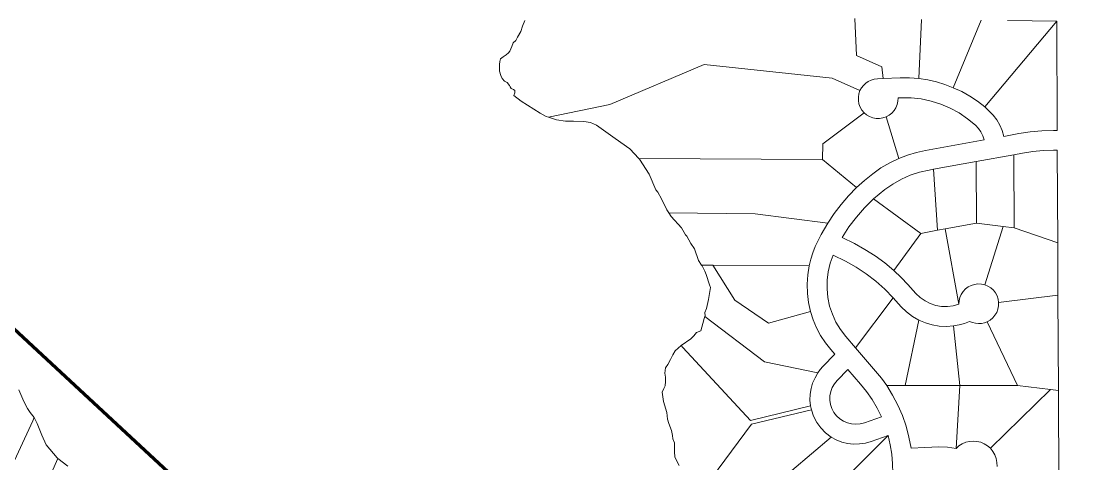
# Model space of a CAD drawing. Header units: feet. Extents: x 2741712 to 2750472, y 1004852 to 1013442.
# Drawn here: x 2746243 to 2748895, y 1010485 to 1011599 of the extents above; entities that cross this region are included whole.
import ezdxf

# ---------------------------------------------------------------- set-up
doc = ezdxf.new("R2010")
doc.units = ezdxf.units.FT
doc.header["$LTSCALE"] = 0.015
doc.header["$MEASUREMENT"] = 0
doc.layers.add('Carver County Parcels', color=7, linetype='Continuous')
doc.layers.add('Route_3_PSAs', color=1, linetype='Continuous', lineweight=100)

msp = doc.modelspace()

# ---------------------------------------------------------------- linework, layer by layer
at = {"layer": 'Carver County Parcels', "lineweight": 5, "ltscale": 100}
for p, q in [((2747509, 1011601.2), (2747503.7, 1011586.2)), ((2748338.6, 1011605.6), (2748343, 1011513.1)), ((2748499.9, 1011454.5), (2748506.5, 1011603.4)), ((2748586.6, 1011431.7), (2748656.5, 1011601.5)), ((2748665.5, 1011383.3), (2748846.5, 1011599.1)), ((2748846.5, 1011599.1), (2748722.5, 1011600.7)), ((2748847.8, 1011324.1), (2748846.5, 1011599.1)), ((2747498.9, 1011573.3), (2747490.5, 1011558.8)), ((2747503.7, 1011586.2), (2747498.9, 1011573.3)), ((2747476.1, 1011535.4), (2747471.8, 1011523.8)), ((2747479.7, 1011544.7), (2747476.1, 1011535.4)), ((2747486.2, 1011550.8), (2747479.7, 1011544.7)), ((2747490.5, 1011558.8), (2747486.2, 1011550.8)), ((2747454.3, 1011509.2), (2747448.1, 1011504.4)), ((2747462.1, 1011514.5), (2747454.3, 1011509.2)), ((2747468.4, 1011519.3), (2747462.1, 1011514.5)), ((2747471.8, 1011523.8), (2747468.4, 1011519.3)), ((2748343, 1011513.1), (2748406.5, 1011484.4)), ((2747445.5, 1011490.1), (2747445.4, 1011472.9)), ((2747446.2, 1011497.6), (2747445.5, 1011490.1)), ((2747448.1, 1011504.4), (2747446.2, 1011497.6)), ((2747959.7, 1011489.9), (2747723.1, 1011389.2)), ((2748281.6, 1011455.7), (2747959.7, 1011489.9)), ((2748410, 1011454.6), (2748406.5, 1011484.4)), ((2747445.4, 1011472.9), (2747448.6, 1011462.1)), ((2747448.6, 1011462.1), (2747452, 1011454.4)), ((2748351.9, 1011424.4), (2748281.6, 1011455.7)), ((2748395.6, 1011454), (2748410, 1011454.6)), ((2748410, 1011454.6), (2748452.6, 1011456.2)), ((2748452.6, 1011456.2), (2748476.3, 1011456.3)), ((2748476.3, 1011456.3), (2748499.9, 1011454.5)), ((2748499.9, 1011454.5), (2748522.1, 1011451.2)), ((2747452, 1011454.4), (2747458.4, 1011448.4)), ((2747458.4, 1011448.4), (2747465, 1011444.7)), ((2747465, 1011444.7), (2747471, 1011437.4)), ((2747471, 1011437.4), (2747472.7, 1011433.7)), ((2747472.7, 1011433.7), (2747475.1, 1011430)), ((2747475.1, 1011430), (2747480.5, 1011427.2)), ((2748351.9, 1011424.4), (2748355.7, 1011431.3)), ((2748355.7, 1011431.3), (2748360.6, 1011437.6)), ((2748360.6, 1011437.6), (2748366.4, 1011443.1)), ((2748366.4, 1011443.1), (2748372.9, 1011447.5)), ((2748372.9, 1011447.5), (2748380.1, 1011450.9)), ((2748380.1, 1011450.9), (2748387.7, 1011453)), ((2748387.7, 1011453), (2748395.6, 1011454)), ((2748522.1, 1011451.2), (2748544, 1011446.3)), ((2748544, 1011446.3), (2748565.6, 1011439.8)), ((2748565.6, 1011439.8), (2748586.6, 1011431.7)), ((2748586.6, 1011431.7), (2748607.6, 1011421.9)), ((2747480.5, 1011427.2), (2747484.3, 1011424.3)), ((2747484.3, 1011418.9), (2747481.3, 1011412.2)), ((2747481.3, 1011412.2), (2747500.2, 1011397.7)), ((2747484.3, 1011424.3), (2747484.3, 1011418.9)), ((2748347.8, 1011407.8), (2748349.1, 1011416.3)), ((2748347.8, 1011399.3), (2748347.8, 1011407.8)), ((2748349.1, 1011416.3), (2748351.9, 1011424.4)), ((2748351.9, 1011424.4), (2748351.9, 1011424.4)), ((2748447.6, 1011406), (2748447.2, 1011397.5)), ((2748454.6, 1011406.3), (2748447.6, 1011406)), ((2748480.2, 1011406), (2748454.6, 1011406.3)), ((2748505.7, 1011403.3), (2748480.2, 1011406)), ((2748530.8, 1011398), (2748505.7, 1011403.3)), ((2748607.6, 1011421.9), (2748627.9, 1011410.4)), ((2748627.9, 1011410.4), (2748647.2, 1011397.6)), ((2747500.2, 1011397.7), (2747547.4, 1011367.3)), ((2747723.1, 1011389.2), (2747569.1, 1011357.2)), ((2748349.4, 1011390.8), (2748347.8, 1011399.3)), ((2748352.3, 1011382.8), (2748349.4, 1011390.8)), ((2748356.6, 1011375.4), (2748352.3, 1011382.8)), ((2748362.1, 1011368.8), (2748356.6, 1011375.4)), ((2748442.1, 1011381.2), (2748437.5, 1011373.9)), ((2748445.3, 1011389.1), (2748442.1, 1011381.2)), ((2748447.2, 1011397.5), (2748445.3, 1011389.1)), ((2748555.3, 1011390.4), (2748530.8, 1011398)), ((2748578.9, 1011380.3), (2748555.3, 1011390.4)), ((2748601.4, 1011368), (2748578.9, 1011380.3)), ((2748647.2, 1011397.6), (2748665.5, 1011383.3)), ((2748665.5, 1011383.3), (2748676.2, 1011373.8)), ((2748665.5, 1011383.3), (2748665.5, 1011383.3)), ((2747547.4, 1011367.3), (2747563, 1011359.2)), ((2747563, 1011359.2), (2747569.1, 1011357.2)), ((2747569.1, 1011357.2), (2747588.7, 1011350.5)), ((2747588.7, 1011350.5), (2747611.4, 1011347.2)), ((2748362.1, 1011368.8), (2748258.2, 1011290.7)), ((2748368.6, 1011363.3), (2748362.1, 1011368.8)), ((2748376, 1011358.9), (2748368.6, 1011363.3)), ((2748384, 1011355.9), (2748376, 1011358.9)), ((2748392.4, 1011354.3), (2748384, 1011355.9)), ((2748401, 1011354.1), (2748392.4, 1011354.3)), ((2748409.4, 1011355.5), (2748401, 1011354.1)), ((2748417.6, 1011358.2), (2748409.4, 1011355.5)), ((2748425.1, 1011362.3), (2748417.6, 1011358.2)), ((2748449.7, 1011253.4), (2748417.6, 1011358.2)), ((2748417.6, 1011358.2), (2748417.6, 1011358.2)), ((2748431.8, 1011367.6), (2748425.1, 1011362.3)), ((2748437.5, 1011373.9), (2748431.8, 1011367.6)), ((2748622.6, 1011353.6), (2748601.4, 1011368)), ((2748642.3, 1011337.1), (2748622.6, 1011353.6)), ((2748676.2, 1011373.8), (2748686.7, 1011362.9)), ((2748686.7, 1011362.9), (2748695.8, 1011350.8)), ((2748695.8, 1011350.8), (2748703.3, 1011337.7)), ((2747611.4, 1011347.2), (2747631.7, 1011347.6)), ((2747631.7, 1011347.6), (2747657.2, 1011347)), ((2747657.2, 1011347), (2747674.6, 1011343.7)), ((2747674.6, 1011343.7), (2747689.8, 1011337)), ((2747689.8, 1011337), (2747736.7, 1011304)), ((2748649.7, 1011329.2), (2748642.3, 1011337.1)), ((2748655.9, 1011320.3), (2748649.7, 1011329.2)), ((2748703.3, 1011337.7), (2748709.3, 1011323.7)), ((2748709.3, 1011323.7), (2748713.4, 1011309.2)), ((2748780.2, 1011320.4), (2748809.3, 1011323.1)), ((2748809.3, 1011323.1), (2748838.6, 1011324.1)), ((2748838.6, 1011324.1), (2748847.8, 1011324.1)), ((2747736.7, 1011304), (2747773.6, 1011278.2)), ((2748517, 1011273.6), (2748664.2, 1011300.3)), ((2748660.8, 1011310.6), (2748655.9, 1011320.3)), ((2748664.2, 1011300.3), (2748660.8, 1011310.6)), ((2748713.4, 1011309.2), (2748751.4, 1011316.1)), ((2748751.4, 1011316.1), (2748780.2, 1011320.4)), ((2747773.6, 1011278.2), (2747796.1, 1011253.2)), ((2748258.2, 1011290.7), (2748258, 1011250.7)), ((2748494, 1011268.5), (2748517, 1011273.6)), ((2748786.3, 1011270.8), (2748760.3, 1011266.9)), ((2748812.5, 1011273.2), (2748786.3, 1011270.8)), ((2748838.8, 1011274.1), (2748812.5, 1011273.2)), ((2748848, 1011274.2), (2748838.8, 1011274.1)), ((2748849.1, 1011041.2), (2748848, 1011274.2)), ((2748258, 1011250.7), (2747796.1, 1011253.2)), ((2747796.1, 1011253.2), (2747797.6, 1011251.5)), ((2747797.6, 1011251.5), (2747822.1, 1011214.1)), ((2748258, 1011250.7), (2748343.2, 1011180.1)), ((2748258, 1011250.7), (2748258, 1011250.7)), ((2748404.7, 1011229.6), (2748426.7, 1011242.4)), ((2748426.7, 1011242.4), (2748449.7, 1011253.4)), ((2748449.7, 1011253.4), (2748471.6, 1011261.8)), ((2748449.7, 1011253.4), (2748449.7, 1011253.4)), ((2748471.6, 1011261.8), (2748494, 1011268.5)), ((2748644.4, 1011245.9), (2748537.1, 1011226.4)), ((2748738.8, 1011263), (2748644.4, 1011245.9)), ((2748644.4, 1011245.9), (2748645.1, 1011090.9)), ((2748760.3, 1011266.9), (2748738.8, 1011263)), ((2748739.7, 1011079), (2748738.8, 1011263)), ((2748383.9, 1011215), (2748404.7, 1011229.6)), ((2748501.9, 1011218.9), (2748478.5, 1011211.1)), ((2748525.9, 1011224.4), (2748501.9, 1011218.9)), ((2748537.1, 1011226.4), (2748525.9, 1011224.4)), ((2748546.8, 1011072.8), (2748537.1, 1011226.4)), ((2747822.1, 1011214.1), (2747838.3, 1011174.9)), ((2748343.2, 1011180.1), (2748363, 1011198.1)), ((2748363, 1011198.1), (2748383.9, 1011215)), ((2748455.9, 1011201.2), (2748434.4, 1011189.2)), ((2748478.5, 1011211.1), (2748455.9, 1011201.2)), ((2747838.3, 1011174.9), (2747843.6, 1011169.1)), ((2747843.6, 1011169.1), (2747852.8, 1011152.3)), ((2748323.1, 1011159.6), (2748343.2, 1011180.1)), ((2748399.8, 1011163.7), (2748385.9, 1011151.7)), ((2748414.2, 1011175.2), (2748399.8, 1011163.7)), ((2748434.4, 1011189.2), (2748414.2, 1011175.2)), ((2747852.8, 1011152.3), (2747866.3, 1011124.2)), ((2748286.9, 1011115), (2748304.3, 1011137.8)), ((2748304.3, 1011137.8), (2748323.1, 1011159.6)), ((2748385.9, 1011151.7), (2748363.6, 1011129.7)), ((2748504.5, 1011065), (2748385.9, 1011151.7)), ((2747866.3, 1011124.2), (2747871.3, 1011116.3)), ((2748088.2, 1011113.9), (2747871.3, 1011116.3)), ((2747871.3, 1011116.3), (2747876.9, 1011107.3)), ((2748270.9, 1011091.1), (2748088.2, 1011113.9)), ((2748270.9, 1011091.1), (2748286.9, 1011115)), ((2748363.6, 1011129.7), (2748343, 1011106.2)), ((2747876.9, 1011107.3), (2747903, 1011078.8)), ((2748254.2, 1011062), (2748270.9, 1011091.1)), ((2748270.9, 1011091.1), (2748270.9, 1011091.1)), ((2748343, 1011106.2), (2748324.2, 1011081.2)), ((2748566.4, 1011076.4), (2748645.1, 1011090.9)), ((2748645.1, 1011090.9), (2748645.1, 1011090.9)), ((2748645.1, 1011090.9), (2748711.9, 1011082.5)), ((2747903, 1011078.8), (2747913.3, 1011061.6)), ((2747913.3, 1011061.6), (2747916.6, 1011058.4)), ((2747916.6, 1011058.4), (2747926.9, 1011039.7)), ((2748239.6, 1011031.8), (2748254.2, 1011062)), ((2748324.2, 1011081.2), (2748307.4, 1011054.8)), ((2748504.5, 1011065), (2748437.3, 1010971.3)), ((2748546.8, 1011072.8), (2748504.5, 1011065)), ((2748504.5, 1011065), (2748504.5, 1011065)), ((2748546.8, 1011072.8), (2748566.4, 1011076.4)), ((2748546.8, 1011072.8), (2748546.8, 1011072.8)), ((2748600.7, 1010886.6), (2748566.4, 1011076.4)), ((2748665.7, 1010935.6), (2748711.9, 1011082.5)), ((2748711.9, 1011082.5), (2748711.9, 1011082.5)), ((2748711.9, 1011082.5), (2748739.7, 1011079)), ((2748849.1, 1011041.2), (2748739.7, 1011079)), ((2748739.7, 1011079), (2748739.7, 1011079)), ((2747926.9, 1011039.7), (2747935.5, 1011025.7)), ((2748233.3, 1011016), (2748239.6, 1011031.8)), ((2748307.4, 1011054.8), (2748337.9, 1011039.3)), ((2748337.9, 1011039.3), (2748364.3, 1011024.7)), ((2748849.7, 1010909.2), (2748849.1, 1011041.2)), ((2748849.1, 1011041.2), (2748849.1, 1011041.2)), ((2747935.5, 1011025.7), (2747946.1, 1010997)), ((2748228.1, 1010999.9), (2748233.3, 1011016)), ((2748284.7, 1011010.3), (2748277.2, 1010989.8)), ((2748315.2, 1010994.7), (2748284.7, 1011010.3)), ((2748364.3, 1011024.7), (2748389.8, 1011008.5)), ((2748389.8, 1011008.5), (2748414.1, 1010990.7)), ((2747946.1, 1010997), (2747953.6, 1010985.3)), ((2747953.6, 1010985.3), (2747981.8, 1010985.1)), ((2747953.6, 1010985.3), (2747955.2, 1010982.9)), ((2747955.2, 1010982.9), (2747961.6, 1010969.5)), ((2747981.8, 1010985.1), (2748037, 1010897.3)), ((2747981.8, 1010985.1), (2748224, 1010983.4)), ((2747981.8, 1010985.1), (2747981.8, 1010985.1)), ((2748220.4, 1010960.4), (2748224, 1010983.4)), ((2748224, 1010983.4), (2748228.1, 1010999.9)), ((2748224, 1010983.4), (2748224, 1010983.4)), ((2748277.2, 1010989.8), (2748272.1, 1010968.5)), ((2748341.9, 1010979.9), (2748315.2, 1010994.7)), ((2748367.3, 1010963.2), (2748341.9, 1010979.9)), ((2748414.1, 1010990.7), (2748437.3, 1010971.3)), ((2747961.6, 1010969.5), (2747965.1, 1010961.1)), ((2747965.1, 1010961.1), (2747973.7, 1010935.1)), ((2748218.9, 1010937.2), (2748220.4, 1010960.4)), ((2748272.1, 1010968.5), (2748269.3, 1010946.9)), ((2748391.5, 1010944.7), (2748367.3, 1010963.2)), ((2748437.3, 1010971.3), (2748455.4, 1010954.1)), ((2748455.4, 1010954.1), (2748472.6, 1010936)), ((2747975.7, 1010928.9), (2747970.8, 1010898.6)), ((2747973.7, 1010935.1), (2747975.7, 1010928.9)), ((2748219.6, 1010913.9), (2748218.9, 1010937.2)), ((2748269.3, 1010946.9), (2748269, 1010925.1)), ((2748269, 1010925.1), (2748271.1, 1010903.4)), ((2748414.3, 1010924.4), (2748391.5, 1010944.7)), ((2748435.5, 1010902.6), (2748414.3, 1010924.4)), ((2748472.6, 1010936), (2748492.7, 1010913.8)), ((2748611.3, 1010918.8), (2748617.2, 1010925.1)), ((2748617.2, 1010925.1), (2748624.1, 1010930.3)), ((2748624.1, 1010930.3), (2748631.8, 1010934.2)), ((2748631.8, 1010934.2), (2748640.1, 1010936.7)), ((2748640.1, 1010936.7), (2748648.6, 1010937.8)), ((2748648.6, 1010937.8), (2748657.2, 1010937.4)), ((2748657.2, 1010937.4), (2748665.7, 1010935.6)), ((2748665.7, 1010935.6), (2748673.6, 1010932.3)), ((2748673.6, 1010932.3), (2748680.9, 1010927.7)), ((2748680.9, 1010927.7), (2748687.3, 1010921.9)), ((2747970.8, 1010898.6), (2747966.3, 1010875.6)), ((2748222.5, 1010890.8), (2748219.6, 1010913.9)), ((2748271.1, 1010903.4), (2748275.6, 1010882)), ((2748340.8, 1010777), (2748435.5, 1010902.6)), ((2748455.6, 1010880.3), (2748435.5, 1010902.6)), ((2748435.5, 1010902.6), (2748435.5, 1010902.6)), ((2748492.7, 1010913.8), (2748503.4, 1010903.6)), ((2748503.4, 1010903.6), (2748515.4, 1010895.1)), ((2748601.2, 1010895.2), (2748603.2, 1010903.6)), ((2748603.2, 1010903.6), (2748606.6, 1010911.5)), ((2748606.6, 1010911.5), (2748611.3, 1010918.8)), ((2748687.3, 1010921.9), (2748692.6, 1010915.1)), ((2748692.6, 1010915.1), (2748696.7, 1010907.5)), ((2748696.7, 1010907.5), (2748699.3, 1010899.3)), ((2748699.3, 1010899.3), (2748700.6, 1010890.8)), ((2748849.7, 1010909.2), (2748700.6, 1010890.8)), ((2748850.9, 1010669.2), (2748849.7, 1010909.2)), ((2747966.3, 1010875.6), (2747961.6, 1010866)), ((2748037, 1010897.3), (2748121.5, 1010839)), ((2748227.6, 1010868.1), (2748222.5, 1010890.8)), ((2748275.6, 1010882), (2748282.5, 1010861.3)), ((2748468.9, 1010867.2), (2748455.6, 1010880.3)), ((2748515.4, 1010895.1), (2748528.6, 1010888.4)), ((2748528.6, 1010888.4), (2748542.6, 1010883.8)), ((2748542.6, 1010883.8), (2748557.1, 1010881.2)), ((2748557.1, 1010881.2), (2748571.8, 1010880.8)), ((2748571.8, 1010880.8), (2748586.5, 1010882.6)), ((2748586.5, 1010882.6), (2748600.7, 1010886.6)), ((2748600.7, 1010886.6), (2748601.2, 1010895.2)), ((2748600.7, 1010886.6), (2748600.7, 1010886.6)), ((2748698.7, 1010874), (2748695.7, 1010866.1)), ((2748700.4, 1010882.3), (2748698.7, 1010874)), ((2748700.6, 1010890.8), (2748700.4, 1010882.3)), ((2747960.2, 1010850.9), (2747957.1, 1010838)), ((2747962.2, 1010855.8), (2747960.2, 1010850.9)), ((2747961.6, 1010866), (2747962.5, 1010856.5)), ((2747962.5, 1010856.5), (2747962.2, 1010855.8)), ((2747962.2, 1010855.8), (2748112, 1010741.4)), ((2748121.5, 1010839), (2748227.6, 1010868.1)), ((2748234.3, 1010847.4), (2748227.6, 1010868.1)), ((2748242.8, 1010827.4), (2748234.3, 1010847.4)), ((2748282.5, 1010861.3), (2748291.6, 1010841.5)), ((2748499.9, 1010846.6), (2748465.7, 1010682.2)), ((2748483.7, 1010856), (2748468.9, 1010867.2)), ((2748499.9, 1010846.6), (2748483.7, 1010856)), ((2748499.9, 1010846.6), (2748499.9, 1010846.6)), ((2748516.4, 1010839.5), (2748499.9, 1010846.6)), ((2748679.3, 1010846.9), (2748672, 1010842.7)), ((2748685.8, 1010852.3), (2748679.3, 1010846.9)), ((2748691.3, 1010858.8), (2748685.8, 1010852.3)), ((2748695.7, 1010866.1), (2748691.3, 1010858.8)), ((2747951.4, 1010819.6), (2747941.2, 1010815.8)), ((2747957.1, 1010838), (2747951.4, 1010819.6)), ((2748253, 1010808.2), (2748242.8, 1010827.4)), ((2748291.6, 1010841.5), (2748302.9, 1010822.8)), ((2748302.9, 1010822.8), (2748316.2, 1010805.5)), ((2748533.7, 1010834.5), (2748516.4, 1010839.5)), ((2748551.4, 1010831.5), (2748533.7, 1010834.5)), ((2748569.4, 1010830.8), (2748551.4, 1010831.5)), ((2748587.3, 1010832.1), (2748569.4, 1010830.8)), ((2748601.1, 1010834.7), (2748587.3, 1010832.1)), ((2748587.3, 1010832.1), (2748587.3, 1010832.1)), ((2748587.3, 1010832.1), (2748602.7, 1010682.2)), ((2748614.6, 1010838.5), (2748601.1, 1010834.7)), ((2748627.6, 1010843.5), (2748614.6, 1010838.5)), ((2748634.7, 1010840.5), (2748627.6, 1010843.5)), ((2748642.1, 1010838.6), (2748634.7, 1010840.5)), ((2748649.7, 1010837.9), (2748642.1, 1010838.6)), ((2748657.3, 1010838.3), (2748649.7, 1010837.9)), ((2748664.8, 1010839.9), (2748657.3, 1010838.3)), ((2748672, 1010842.7), (2748664.8, 1010839.9)), ((2748672, 1010842.7), (2748747.7, 1010682.1)), ((2748672, 1010842.7), (2748672, 1010842.7)), ((2747926.4, 1010799.8), (2747902.6, 1010783)), ((2747934.2, 1010806.8), (2747926.4, 1010799.8)), ((2747941.2, 1010815.8), (2747934.2, 1010806.8)), ((2748264.9, 1010789.9), (2748253, 1010808.2)), ((2748316.2, 1010805.5), (2748340.8, 1010777)), ((2747887, 1010769), (2747881.6, 1010759.3)), ((2747902, 1010782.5), (2747887, 1010769)), ((2747902.6, 1010783), (2747902, 1010782.5)), ((2747902, 1010782.5), (2747906.5, 1010777.6)), ((2747906.5, 1010777.6), (2748076.3, 1010594.1)), ((2748278.4, 1010772.9), (2748264.9, 1010789.9)), ((2748288.9, 1010760.6), (2748278.4, 1010772.9)), ((2748340.8, 1010777), (2748391.3, 1010718.4)), ((2747875.8, 1010747.8), (2747868.8, 1010735.2)), ((2747881.6, 1010759.3), (2747875.8, 1010747.8)), ((2748112, 1010741.4), (2748246.2, 1010714.4)), ((2748258.7, 1010729.7), (2748288.9, 1010760.6)), ((2747863, 1010726.7), (2747861.4, 1010713.3)), ((2747861.4, 1010713.3), (2747862.7, 1010703.3)), ((2747868.8, 1010735.2), (2747863, 1010726.7)), ((2748238.8, 1010701.8), (2748246.2, 1010714.4)), ((2748246.2, 1010714.4), (2748252.2, 1010722.3)), ((2748246.2, 1010714.4), (2748246.2, 1010714.4)), ((2748252.2, 1010722.3), (2748258.7, 1010729.7)), ((2748321.7, 1010722.6), (2748294.6, 1010694.8)), ((2748353.4, 1010685.8), (2748321.7, 1010722.6)), ((2748391.3, 1010718.4), (2748405.7, 1010700.7)), ((2747863.1, 1010692.6), (2747862.2, 1010681.4)), ((2747862.7, 1010703.3), (2747863.1, 1010692.6)), ((2748228.9, 1010674.4), (2748232.9, 1010688.4)), ((2748232.9, 1010688.4), (2748238.8, 1010701.8)), ((2748287.7, 1010686.4), (2748282.2, 1010676.9)), ((2748294.6, 1010694.8), (2748287.7, 1010686.4)), ((2748368.7, 1010666.7), (2748353.4, 1010685.8)), ((2748405.7, 1010700.7), (2748419, 1010682.2)), ((2746249.1, 1010641.6), (2746236.7, 1010671.6)), ((2747858.6, 1010674.8), (2747854.8, 1010665.1)), ((2747854.8, 1010665.1), (2747855.7, 1010659.5)), ((2747855.7, 1010659.5), (2747858.1, 1010641.8)), ((2747862.2, 1010681.4), (2747858.6, 1010674.8)), ((2748226.2, 1010645.3), (2748226.6, 1010659.9)), ((2748226.6, 1010659.9), (2748228.9, 1010674.4)), ((2748278.5, 1010666.7), (2748276.5, 1010656)), ((2748282.2, 1010676.9), (2748278.5, 1010666.7)), ((2748382.6, 1010646.5), (2748368.7, 1010666.7)), ((2748419, 1010682.2), (2748465.7, 1010682.2)), ((2748419, 1010682.2), (2748434, 1010658)), ((2748465.7, 1010682.2), (2748602.7, 1010682.2)), ((2748465.7, 1010682.2), (2748465.7, 1010682.2)), ((2748593.6, 1010523.8), (2748602.7, 1010682.2)), ((2748747.7, 1010682.1), (2748602.7, 1010682.2)), ((2748679.7, 1010524.1), (2748831, 1010671.7)), ((2748831, 1010671.7), (2748747.7, 1010682.1)), ((2748747.7, 1010682.1), (2748747.7, 1010682.1)), ((2748850.9, 1010669.2), (2748831, 1010671.7)), ((2748850.9, 1010669.2), (2748850.9, 1010669.2)), ((2748852, 1010432.5), (2748850.9, 1010669.2)), ((2746258.6, 1010623.9), (2746249.1, 1010641.6)), ((2747858.1, 1010641.8), (2747866, 1010614)), ((2748227.7, 1010630.7), (2748226.2, 1010645.3)), ((2748276.5, 1010656), (2748276.3, 1010645.1)), ((2748276.3, 1010645.1), (2748277.9, 1010634.3)), ((2748277.9, 1010634.3), (2748281.4, 1010624)), ((2748394.9, 1010625.4), (2748382.6, 1010646.5)), ((2748434, 1010658), (2748447.2, 1010632.7)), ((2748447.2, 1010632.7), (2748458.5, 1010606.5)), ((2746265, 1010614.3), (2746258.6, 1010623.9)), ((2746275.5, 1010601.2), (2746265, 1010614.3)), ((2747866, 1010614), (2747868.1, 1010597.5)), ((2748076.3, 1010594.1), (2748227.7, 1010630.7)), ((2748079.3, 1010584.5), (2748229.7, 1010620.9)), ((2748229.7, 1010620.9), (2748227.7, 1010630.7)), ((2748227.7, 1010630.7), (2748227.7, 1010630.7)), ((2748235.3, 1010604.6), (2748229.7, 1010620.9)), ((2748281.4, 1010624), (2748286.5, 1010614.3)), ((2748286.5, 1010614.3), (2748293.1, 1010605.7)), ((2748405.6, 1010603.5), (2748394.9, 1010625.4)), ((2748458.5, 1010606.5), (2748467.7, 1010579.5)), ((2746180.3, 1010394.9), (2746272, 1010593.6)), ((2746275.5, 1010601.2), (2746272, 1010593.6)), ((2746276.4, 1010600.1), (2746275.5, 1010601.2)), ((2746275.5, 1010601.2), (2746275.5, 1010601.2)), ((2746283.2, 1010586.5), (2746276.4, 1010600.1)), ((2746294.8, 1010556.8), (2746283.2, 1010586.5)), ((2747868.1, 1010597.5), (2747871, 1010586.1)), ((2747871, 1010586.1), (2747878.1, 1010569.2)), ((2748079.3, 1010584.5), (2747927.4, 1010380.5)), ((2748243.2, 1010589.2), (2748235.3, 1010604.6)), ((2748253.3, 1010575.2), (2748243.2, 1010589.2)), ((2748293.1, 1010605.7), (2748301.1, 1010598.3)), ((2748301.1, 1010598.3), (2748310.2, 1010592.3)), ((2748310.2, 1010592.3), (2748320.2, 1010587.9)), ((2748320.2, 1010587.9), (2748330.7, 1010585.3)), ((2748330.7, 1010585.3), (2748341.6, 1010584.5)), ((2748341.6, 1010584.5), (2748352.5, 1010585.5)), ((2748352.5, 1010585.5), (2748363, 1010588.2)), ((2748363, 1010588.2), (2748405.6, 1010603.5)), ((2748363, 1010588.2), (2748363, 1010588.2)), ((2748467.7, 1010579.5), (2748475, 1010552)), ((2746305.4, 1010533), (2746294.8, 1010556.8)), ((2747878.1, 1010569.2), (2747880.2, 1010556.3)), ((2747880.2, 1010556.3), (2747881.3, 1010548.3)), ((2748198.3, 1010331.9), (2748422.4, 1010556.4)), ((2748265.5, 1010562.9), (2748253.3, 1010575.2)), ((2748279.3, 1010552.5), (2748265.5, 1010562.9)), ((2748422.4, 1010556.4), (2748379.8, 1010541.2)), ((2748427.9, 1010532.9), (2748422.4, 1010556.4)), ((2746333.4, 1010499.9), (2746305.4, 1010533)), ((2747881.3, 1010548.3), (2747885.3, 1010538.2)), ((2747885.3, 1010538.2), (2747885.6, 1010515.4)), ((2748081.8, 1010384.4), (2748279.3, 1010552.5)), ((2748292.4, 1010545.3), (2748279.3, 1010552.5)), ((2748306.3, 1010539.9), (2748292.4, 1010545.3)), ((2748320.8, 1010536.3), (2748306.3, 1010539.9)), ((2748335.7, 1010534.6), (2748320.8, 1010536.3)), ((2748350.6, 1010534.9), (2748335.7, 1010534.6)), ((2748365.4, 1010537.1), (2748350.6, 1010534.9)), ((2748379.8, 1010541.2), (2748365.4, 1010537.1)), ((2748431.8, 1010509.2), (2748427.9, 1010532.9)), ((2748475, 1010552), (2748480.2, 1010524)), ((2748480.2, 1010524), (2748515.2, 1010526.3)), ((2748515.2, 1010526.3), (2748550.3, 1010527.6)), ((2748550.3, 1010527.6), (2748572, 1010526.8)), ((2748572, 1010526.8), (2748593.6, 1010523.8)), ((2748593.6, 1010523.8), (2748600.7, 1010530.2)), ((2748600.7, 1010530.2), (2748608.9, 1010535.3)), ((2748608.9, 1010535.3), (2748617.7, 1010539.1)), ((2748617.7, 1010539.1), (2748627, 1010541.4)), ((2748627, 1010541.4), (2748636.6, 1010542.2)), ((2748636.6, 1010542.2), (2748646.1, 1010541.4)), ((2748646.1, 1010541.4), (2748655.5, 1010539.2)), ((2748655.5, 1010539.2), (2748664.3, 1010535.5)), ((2748664.3, 1010535.5), (2748672.5, 1010530.4)), ((2748672.5, 1010530.4), (2748679.7, 1010524.1)), ((2746335, 1010498.7), (2746333.4, 1010499.9)), ((2747885.6, 1010515.4), (2747886.6, 1010502.7)), ((2747886.6, 1010502.7), (2747891.8, 1010491.5)), ((2748433.8, 1010485.2), (2748431.8, 1010509.2)), ((2748679.7, 1010524.1), (2748686.1, 1010516.4)), ((2748686.1, 1010516.4), (2748691, 1010507.7)), ((2748691, 1010507.7), (2748694.5, 1010498.4)), ((2746335, 1010498.7), (2746265.9, 1010344)), ((2746359.9, 1010479.1), (2746335, 1010498.7)), ((2746335, 1010498.7), (2746335, 1010498.7)), ((2747891.8, 1010491.5), (2747897.2, 1010480.7)), ((2748434.2, 1010461.1), (2748433.8, 1010485.2)), ((2748694.5, 1010498.4), (2748696.4, 1010488.5)), ((2748696.4, 1010488.5), (2748696.6, 1010478.6))]:
    msp.add_line(p, q, dxfattribs=at)
at = {"layer": 'Route_3_PSAs', "ltscale": 50, "flags": 128}
msp.add_lwpolyline([(2745988.6, 1011044), (2748140, 1009044.9, 0.141006), (2748490.8, 1009234.1), (2748931.2, 1008936.3), (2748933.5, 1008758.7, -0.049859), (2748904.7, 1008635.8)], format="xyb", dxfattribs=at)

doc.saveas('drawing.dxf')
